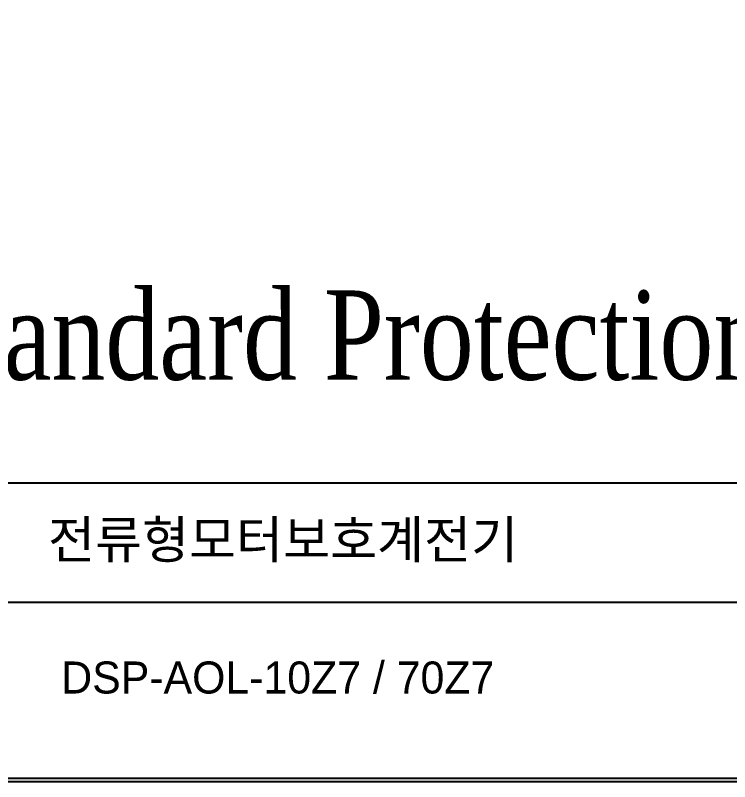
# Model space of a CAD drawing. Header units: millimetres. Extents: x 32 to 871, y 30 to 611.
# Drawn here: x 219.6 to 285.9, y 318.4 to 389.5 of the extents above; entities that cross this region are included whole.
import ezdxf

# ---------------------------------------------------------------- set-up
doc = ezdxf.new("R2010")
doc.units = ezdxf.units.MM
for name, color, linetype in [('40', 4, 'Continuous'), ('70', 7, 'Continuous'), ('ASHADE', 7, 'Continuous')]:
    doc.layers.add(name, color=color, linetype=linetype)
doc.styles.add('ghs', font='NGULIM.TTF')
doc.styles.add('SS', font='batang.ttc', dxfattribs={"width": 0.8})

msp = doc.modelspace()

# ---------------------------------------------------------------- linework, layer by layer
at = {"layer": '40', "color": 7}
msp.add_line((287.27, 335.026), (198.17, 335.026), dxfattribs=at)
at = {"layer": '70', "color": 7}
msp.add_line((59.57, 346.114), (435.77, 346.114), dxfattribs=at)
for points in [[(435.77, 318.394), (59.57, 318.394), (59.57, 585.694), (435.77, 585.694)], [(435.473, 318.691), (59.867, 318.691), (59.867, 585.397), (435.473, 585.397)]]:
    msp.add_lwpolyline(points, close=True, dxfattribs=at)

# ---------------------------------------------------------------- texts
at = {"color": 7, "linetype": 'ByBlock', "lineweight": 0, "style": 'SS', "width": 0.8}
msp.add_text('DSP : Digital standard Protection 계전기', height=8.28113, dxfattribs=at).set_placement((155.424, 355.676))
at = {"layer": 'ASHADE', "ltscale": 2, "style": 'ghs'}
for s, height, p in [('전류형모터보호계전기', 3.4749, (222.66, 339.105)), ('DSP-AOL-10Z7 / 70Z7', 2.97, (223.888, 326.57))]:
    msp.add_text(s, height=height, dxfattribs=at).set_placement(p)

doc.saveas('drawing.dxf')
